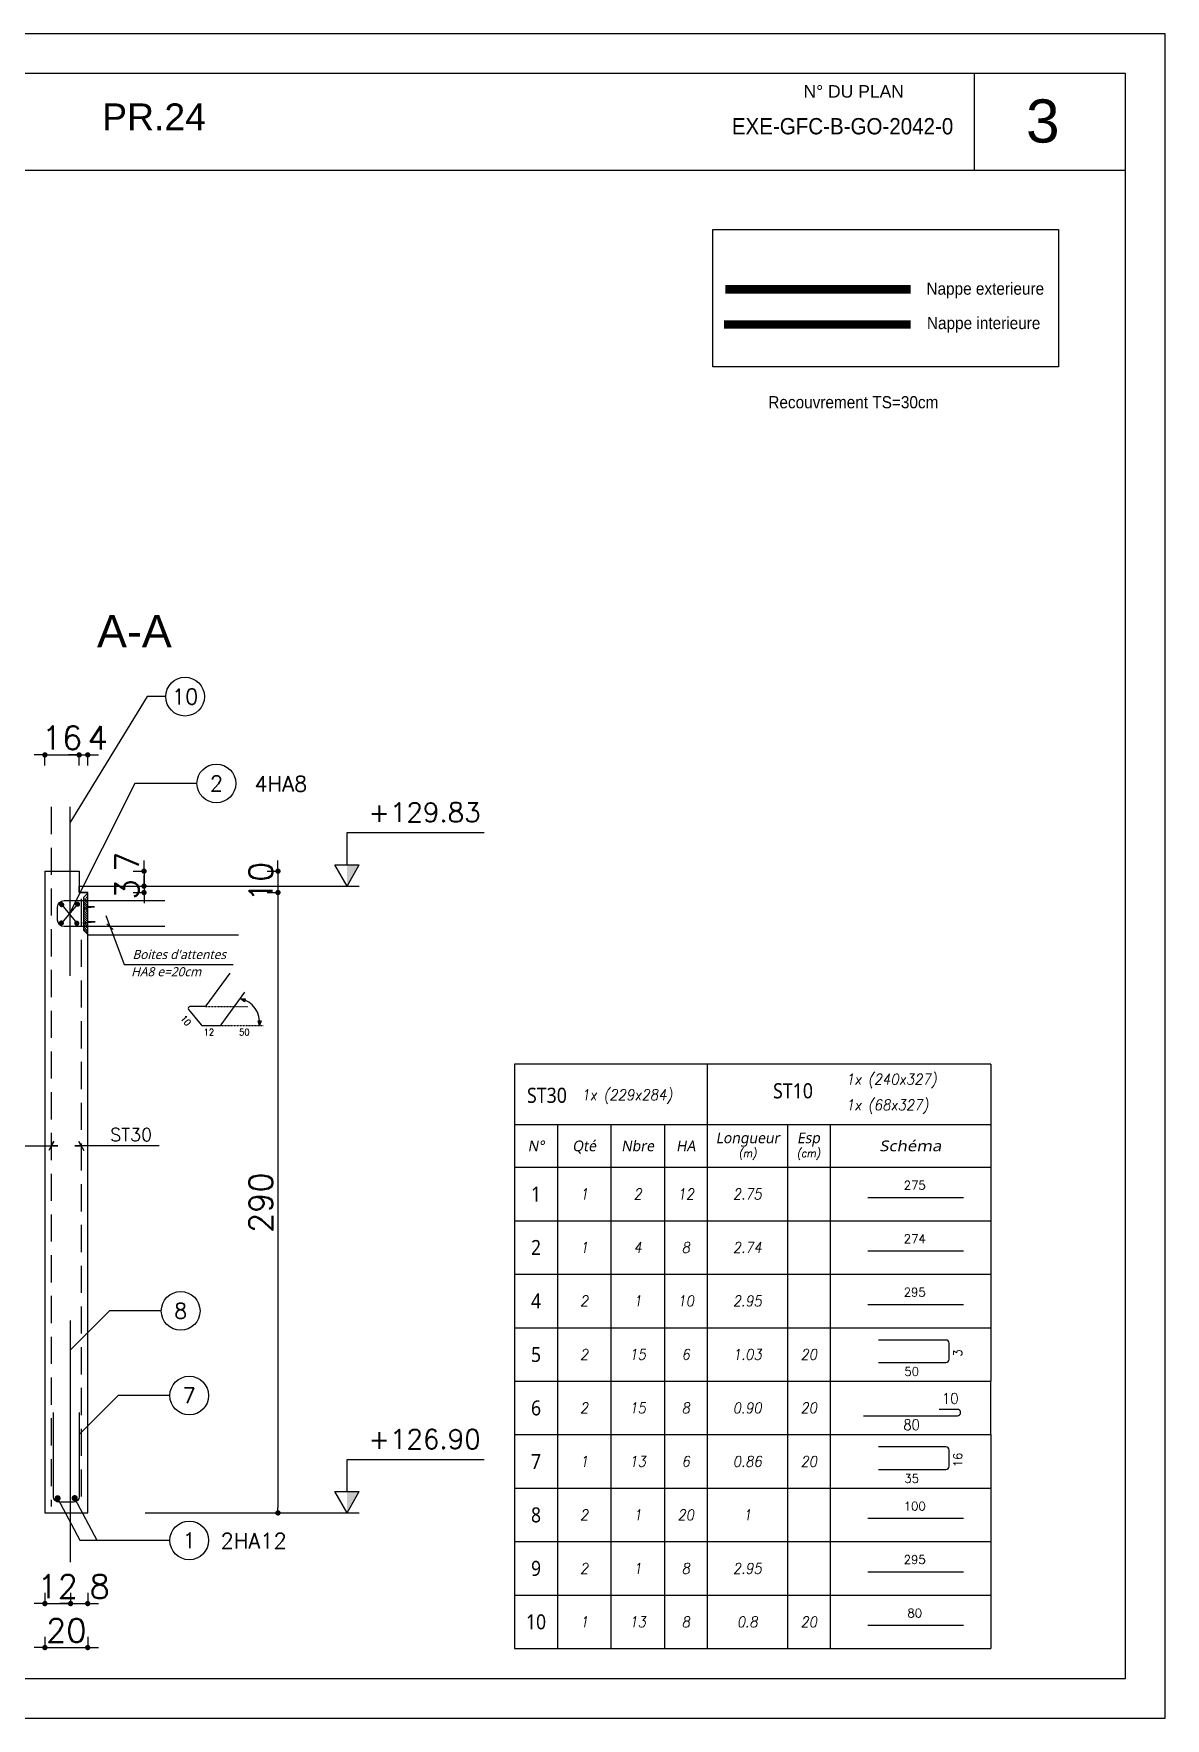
# Model space of a CAD drawing. Header units: millimetres. Extents: x -21776 to 63757, y -7870 to 8483.
# Drawn here: x 18360 to 18889, y -5309 to -4522 of the extents above; entities that cross this region are included whole.
import ezdxf
from ezdxf.enums import TextEntityAlignment as Align

# ---------------------------------------------------------------- set-up
doc = ezdxf.new("R2010")
doc.units = ezdxf.units.MM
doc.header["$PDMODE"] = 34
for name, pattern in [('CACHE', [9.525, 6.35, -3.175]), ('CACHEX2', [19.05, 12.7, -6.35]), ('HIDDEN2', [0.1875, 0.125, -0.0625])]:
    doc.linetypes.add(name, pattern=pattern)
for name, color, linetype in [('COTATION', 1, 'Continuous'), ('GO-CARTOUCHE', 7, 'Continuous'), ('GO-COTATION', 1, 'Continuous'), ('GO-FER-HA', 140, 'Continuous'), ('GO-TEXTE', 9, 'Continuous'), ('GO-TEXTE-ACIER', 3, 'Continuous'), ('GO-TEXTE-FER', 3, 'Continuous'), ('K_ENT_M_Building_PR.35', 7, 'Continuous'), ('préfa v', 2, 'Continuous'), ('STR_ACIER_BAS', 6, 'Continuous'), ('STR_TS', 22, 'Continuous'), ('STR_TXT', 102, 'Continuous'), ('STR_VOI-POT', 6, 'Continuous'), ('TEXTE-ACIER', 3, 'Continuous')]:
    doc.layers.add(name, color=color, linetype=linetype)
doc.styles.add('FIN', font='romans.shx')
doc.styles.add('GrDimensions', font='simplex.shx')
doc.styles.add('Lucida', font='')
doc.styles.get("Standard").update_dxf_attribs({"font": 'romans.shx'})
doc.styles.add('Tableau', font='romans.shx', dxfattribs={"width": 0.9, "oblique": 10})
doc.styles.add('Tableau2', font='trebuc.TTF', dxfattribs={"width": 0.9, "oblique": 10})
doc.styles.add('TEXTE', font='romans.shx')
doc.styles.add('TEXTEBA', font='ARIAL.TTF')
doc.styles.get('Lucida').set_extended_font_data('Lucida Sans', italic=True)
doc.dimstyles.new('COUPE-20', dxfattribs={"dimscale": 0.5, "dimtxt": 22, "dimasz": 5, "dimexe": 0.05, "dimexo": 0, "dimgap": 5, "dimtad": 1, "dimdsep": 46, "dimtxsty": 'Standard', "dimblk1": 'DOT', "dimblk2": 'DOT', "dimsah": 1, "dimcen": 0, "dimdle": 150, "dimclrd": 1, "dimclre": 1, "dimclrt": 7, "dimadec": 0, "dimazin": 0, "dimtfac": 1, "dimtix": 1, "dimtmove": 2, "dimatfit": 3, "dimldrblk": 'DOT', "dimfxl": 0, "dimtvp": 1, "dimtolj": 1, "dimtzin": 0, "dimarcsym": 0})

# ---------------------------------------------------------------- blocks, each defined once
blk = doc.blocks.new('_DOT')
at = {"color": 0, "linetype": 'ByBlock'}
blk.add_line((-0.5, 0), (-1, 0), dxfattribs=at)
at = {"color": 0, "linetype": 'ByBlock', "const_width": 0.5}
blk.add_lwpolyline([(-0.25, 0, 1), (0.25, 0, 1)], format="xyb", close=True, dxfattribs=at)
blk = doc.blocks.new('*D1608')
at = {"layer": 'DEFPOINTS', "color": 0}
for p in [(18365.58, -5213.03), (18385.58, -5213.03), (18385.58, -5275.97)]:
    blk.add_point(p, dxfattribs=at)
at = {"layer": 'STR_VOI-POT', "color": 1, "lineweight": -2}
for p, q in [((18363.08, -5275.97), (18360.58, -5275.97)), ((18365.58, -5270.97), (18365.58, -5276)), ((18365.58, -5275.97), (18385.58, -5275.97)), ((18385.58, -5270.97), (18385.58, -5276)), ((18388.08, -5275.97), (18390.58, -5275.97))]:
    blk.add_line(p, q, dxfattribs=at)
at = {"layer": 'STR_VOI-POT', "color": 1, "lineweight": -2, "xscale": 2.5, "yscale": 2.5, "zscale": 2.5}
blk.add_blockref('_DOT', (18365.58, -5275.97), dxfattribs=at)
at = {"layer": 'STR_VOI-POT', "color": 1, "lineweight": -2, "xscale": 2.5, "yscale": 2.5, "zscale": 2.5, "rotation": 180}
blk.add_blockref('_DOT', (18385.58, -5275.97), dxfattribs=at)
at = {"layer": 'STR_VOI-POT', "color": 7, "insert": (18375.58, -5267.97), "char_height": 11, "attachment_point": 5}
blk.add_mtext('\\A1;20', dxfattribs=at)
blk = doc.blocks.new('*D1609')
at = {"layer": 'DEFPOINTS', "color": 0}
for p in [(18381.58, -4858.69), (18365.58, -4913.03), (18381.58, -4913.03)]:
    blk.add_point(p, dxfattribs=at)
at = {"layer": 'STR_VOI-POT', "color": 1, "lineweight": -2}
for p, q in [((18363.08, -4858.69), (18360.58, -4858.69)), ((18365.58, -4863.69), (18365.58, -4858.66)), ((18365.58, -4858.69), (18381.58, -4858.69)), ((18381.58, -4863.69), (18381.58, -4858.66)), ((18384.08, -4858.69), (18386.58, -4858.69))]:
    blk.add_line(p, q, dxfattribs=at)
at = {"layer": 'STR_VOI-POT', "color": 1, "lineweight": -2, "xscale": 2.5, "yscale": 2.5, "zscale": 2.5}
blk.add_blockref('_DOT', (18365.58, -4858.69), dxfattribs=at)
at = {"layer": 'STR_VOI-POT', "color": 1, "lineweight": -2, "xscale": 2.5, "yscale": 2.5, "zscale": 2.5, "rotation": 180}
blk.add_blockref('_DOT', (18381.58, -4858.69), dxfattribs=at)
at = {"layer": 'STR_VOI-POT', "color": 7, "insert": (18373.58, -4850.69), "char_height": 11, "attachment_point": 5}
blk.add_mtext('\\A1;16', dxfattribs=at)
blk = doc.blocks.new('*D1610')
at = {"layer": 'DEFPOINTS', "color": 0}
for p in [(18381.58, -4913.03), (18385.58, -4923.03), (18474.52, -4923.03)]:
    blk.add_point(p, dxfattribs=at)
at = {"layer": 'STR_VOI-POT', "color": 1, "lineweight": -2}
for p, q in [((18469.52, -4913.03), (18474.54, -4913.03)), ((18474.52, -4910.53), (18474.52, -4908.03)), ((18474.52, -4913.03), (18474.52, -4923.03)), ((18469.52, -4923.03), (18474.54, -4923.03)), ((18474.52, -4925.53), (18474.52, -4928.03))]:
    blk.add_line(p, q, dxfattribs=at)
at = {"layer": 'STR_VOI-POT', "color": 1, "lineweight": -2, "xscale": 2.5, "yscale": 2.5, "zscale": 2.5}
for p, rotation in [((18474.52, -4913.03), 270), ((18474.52, -4923.03), 90)]:
    blk.add_blockref('_DOT', p, dxfattribs=dict(at, rotation=rotation))
at = {"layer": 'STR_VOI-POT', "color": 7, "insert": (18466.52, -4918.03), "char_height": 11, "attachment_point": 5, "rotation": 90}
blk.add_mtext('\\A1;10', dxfattribs=at)
blk = doc.blocks.new('*D1611')
at = {"layer": 'DEFPOINTS', "color": 0}
for p in [(18385.58, -4858.69), (18381.58, -4913.03), (18385.58, -4923.03)]:
    blk.add_point(p, dxfattribs=at)
at = {"layer": 'STR_VOI-POT', "color": 1, "lineweight": -2}
for p, q in [((18379.08, -4858.69), (18376.58, -4858.69)), ((18381.58, -4863.69), (18381.58, -4858.66)), ((18381.58, -4858.69), (18385.58, -4858.69)), ((18385.58, -4863.69), (18385.58, -4858.66)), ((18388.08, -4858.69), (18390.58, -4858.69))]:
    blk.add_line(p, q, dxfattribs=at)
at = {"layer": 'STR_VOI-POT', "color": 1, "lineweight": -2, "xscale": 2.5, "yscale": 2.5, "zscale": 2.5}
blk.add_blockref('_DOT', (18381.58, -4858.69), dxfattribs=at)
at = {"layer": 'STR_VOI-POT', "color": 1, "lineweight": -2, "xscale": 2.5, "yscale": 2.5, "zscale": 2.5, "rotation": 180}
blk.add_blockref('_DOT', (18385.58, -4858.69), dxfattribs=at)
at = {"layer": 'STR_VOI-POT', "color": 7, "insert": (18390.23, -4850.69), "char_height": 11, "attachment_point": 5}
blk.add_mtext('\\A1;4', dxfattribs=at)
blk = doc.blocks.new('*D1612')
at = {"layer": 'DEFPOINTS', "color": 0}
for p in [(18365.58, -5213.03), (18377.58, -5236.03), (18377.58, -5255.41)]:
    blk.add_point(p, dxfattribs=at)
at = {"layer": 'STR_VOI-POT', "color": 1, "lineweight": -2}
for p, q in [((18365.58, -5250.41), (18365.58, -5255.43)), ((18377.58, -5250.41), (18377.58, -5255.43)), ((18363.08, -5255.41), (18360.58, -5255.41)), ((18365.58, -5255.41), (18377.58, -5255.41)), ((18380.08, -5255.41), (18382.58, -5255.41))]:
    blk.add_line(p, q, dxfattribs=at)
at = {"layer": 'STR_VOI-POT', "color": 1, "lineweight": -2, "xscale": 2.5, "yscale": 2.5, "zscale": 2.5}
blk.add_blockref('_DOT', (18365.58, -5255.41), dxfattribs=at)
at = {"layer": 'STR_VOI-POT', "color": 1, "lineweight": -2, "xscale": 2.5, "yscale": 2.5, "zscale": 2.5, "rotation": 180}
blk.add_blockref('_DOT', (18377.58, -5255.41), dxfattribs=at)
at = {"layer": 'STR_VOI-POT', "color": 7, "insert": (18371.58, -5247.41), "char_height": 11, "attachment_point": 5}
blk.add_mtext('\\A1;12', dxfattribs=at)
blk = doc.blocks.new('*D1613')
at = {"layer": 'DEFPOINTS', "color": 0}
for p in [(18385.58, -5213.03), (18377.58, -5236.03), (18385.58, -5255.41)]:
    blk.add_point(p, dxfattribs=at)
at = {"layer": 'STR_VOI-POT', "color": 1, "lineweight": -2}
for p, q in [((18377.58, -5250.41), (18377.58, -5255.43)), ((18385.58, -5250.41), (18385.58, -5255.43)), ((18375.08, -5255.41), (18372.58, -5255.41)), ((18377.58, -5255.41), (18385.58, -5255.41)), ((18388.08, -5255.41), (18390.58, -5255.41))]:
    blk.add_line(p, q, dxfattribs=at)
at = {"layer": 'STR_VOI-POT', "color": 1, "lineweight": -2, "xscale": 2.5, "yscale": 2.5, "zscale": 2.5}
blk.add_blockref('_DOT', (18377.58, -5255.41), dxfattribs=at)
at = {"layer": 'STR_VOI-POT', "color": 1, "lineweight": -2, "xscale": 2.5, "yscale": 2.5, "zscale": 2.5, "rotation": 180}
blk.add_blockref('_DOT', (18385.58, -5255.41), dxfattribs=at)
at = {"layer": 'STR_VOI-POT', "color": 7, "insert": (18391.19, -5247.41), "char_height": 11, "attachment_point": 5}
blk.add_mtext('\\A1;8', dxfattribs=at)
blk = doc.blocks.new('*D1617')
at = {"layer": 'DEFPOINTS', "color": 0}
for p in [(18385.58, -4923.03), (18385.58, -5213.03), (18474.52, -5213.03)]:
    blk.add_point(p, dxfattribs=at)
at = {"layer": 'STR_VOI-POT', "color": 1, "lineweight": -2}
for p, q in [((18469.52, -4923.03), (18474.54, -4923.03)), ((18474.52, -4925.53), (18474.52, -5210.53)), ((18469.52, -5213.03), (18474.54, -5213.03))]:
    blk.add_line(p, q, dxfattribs=at)
at = {"layer": 'STR_VOI-POT', "color": 1, "lineweight": -2, "xscale": 2.5, "yscale": 2.5, "zscale": 2.5}
for p, rotation in [((18474.52, -4923.03), 90), ((18474.52, -5213.03), 270)]:
    blk.add_blockref('_DOT', p, dxfattribs=dict(at, rotation=rotation))
at = {"layer": 'STR_VOI-POT', "color": 7, "insert": (18466.52, -5068.03), "char_height": 11, "attachment_point": 5, "rotation": 90}
blk.add_mtext('\\A1;290', dxfattribs=at)
blk = doc.blocks.new('staboxdetail')
at = {"layer": 'GO-TEXTE-FER'}
blk.add_lwpolyline([(-8.57, 15.58), (-19.76, 0.33, -0.238859), (-20.41, 0), (-27.16, 0, 0.630281), (-27.79, -1.3), (-21.96, -8.52, 0.226783), (-21.34, -8.82), (-13.3, -8.82, 0.238859), (-12.65, -8.49), (-1.46, 6.77)], format="xyb", dxfattribs=at)
at = {"layer": 'GO-TEXTE-FER', "color": 1, "flags": 128}
for points in [[(-3.64, 3.75), (-1.35, 3.64), (-1.75, 2.31), (-3.64, 3.75)], [(5.34, -8.85), (4.78, -6.62), (6.18, -6.63), (5.34, -8.85)]]:
    blk.add_lwpolyline(points, dxfattribs=at)
at = {"layer": 'GO-TEXTE-FER', "color": 1}
blk.add_arc((-6, -7.43), 11.43, 352.85098, 78.09196, dxfattribs=at)
at = {"layer": 'TEXTE-ACIER', "color": 1, "linetype": 'HIDDEN2', "ltscale": 0.025}
for p, q in [((-20, 0), (0, 0)), ((-12.89, -8.82), (7.11, -8.82))]:
    blk.add_line(p, q, dxfattribs=at)
at = {"layer": 'GO-TEXTE-FER', "color": 1, "style": 'TEXTE', "width": 0.9}
blk.add_text('10', height=3.15, rotation=309.81851, dxfattribs=at).set_placement((-31.88, -5.6))
for s, p in [('12', (-20.75, -13.49)), ('50', (-4.19, -13.49))]:
    blk.add_text(s, height=3.15, dxfattribs=at).set_placement(p)
blk = doc.blocks.new('Désignation')
at = {"layer": 'GO-TEXTE-FER'}
for p, q in [((0, 0.8), (8.9, 0.8)), ((0, 0.8), (0, 0)), ((0.8, 0.8), (0.8, 0)), ((1.8, 0.8), (1.8, 0)), ((2.8, 0.8), (2.8, 0)), ((3.6, 0.8), (3.6, 0)), ((5.1, 0.8), (5.1, 0)), ((5.9, 0.8), (5.9, 0)), ((8.9, 0.8), (8.9, 0)), ((0, 0), (8.9, 0))]:
    blk.add_line(p, q, dxfattribs=at)
at = {"layer": 'GO-TEXTE-FER', "style": 'Tableau2', "oblique": 10}
for s, p in [('Longueur', (4.356, 0.55)), ('Esp', (5.494, 0.55)), ('N°', (0.4, 0.4)), ('Qté', (1.3, 0.4)), ('Nbre', (2.3, 0.4)), ('HA', (3.2, 0.4))]:
    blk.add_text(s, height=0.2, dxfattribs=at).set_placement(p, align=Align.MIDDLE_CENTER)
at = {"layer": 'GO-TEXTE-FER', "color": 7, "style": 'Tableau', "oblique": 10, "width": 0.9}
for s, p in [('(m)', (4.356, 0.265)), ('(cm)', (5.494, 0.265))]:
    blk.add_text(s, height=0.15, dxfattribs=at).set_placement(p, align=Align.MIDDLE_CENTER)
at = {"layer": 'GO-TEXTE-FER', "style": 'Tableau2', "oblique": 10, "width": 1.2}
blk.add_text('Schéma', height=0.2, dxfattribs=at).set_placement((7.4, 0.4), align=Align.MIDDLE_CENTER)
blk = doc.blocks.new('Barre libre')
at = {"layer": 'GO-TEXTE-FER'}
for p, q in [((0, 0), (0, -1)), ((0, 0), (8.9, 0)), ((0.8, 0), (0.8, -1)), ((1.8, 0), (1.8, -1)), ((2.8, 0), (2.8, -1)), ((3.6, 0), (3.6, -1)), ((5.1, 0), (5.1, -1)), ((5.9, 0), (5.9, -1)), ((8.9, 0), (8.9, -1)), ((0, -1), (8.9, -1))]:
    blk.add_line(p, q, dxfattribs=at)
at = {"layer": 'GO-TEXTE-FER', "color": 1}
blk.add_line((6.603, -0.563), (8.394, -0.563), dxfattribs=at)
at = {"layer": 'GO-TEXTE-FER', "color": 1, "style": 'Tableau'}
blk.add_attdef('Longueur', text='', height=0.16, dxfattribs=at).set_placement((7.481, -0.336), align=Align.MIDDLE_CENTER)
at = {"layer": 'GO-TEXTE-FER', "style": 'Tableau2', "width": 0.9}
blk.add_attdef('NUMERO', text='', height=0.28, dxfattribs=at).set_placement((0.4, -0.5), align=Align.MIDDLE_CENTER)
at = {"layer": 'GO-TEXTE-FER', "style": 'Tableau', "oblique": 10, "width": 0.9}
for tag, p in [('QUANTITE', (1.3, -0.5)), ('NOMBRE', (2.3, -0.5)), ('NUANCE', (3.2, -0.5)), ('LONGUEUR', (4.35, -0.5)), ('ESPACEMENTS', (5.5, -0.5))]:
    blk.add_attdef(tag, text='', height=0.2, dxfattribs=at).set_placement(p, align=Align.MIDDLE_CENTER)
blk = doc.blocks.new('U')
at = {"layer": 'GO-TEXTE-FER'}
for p, q in [((0, 0), (0, -1)), ((0, 0), (8.9, 0)), ((0.8, 0), (0.8, -1)), ((1.8, 0), (1.8, -1)), ((2.8, 0), (2.8, -1)), ((3.6, 0), (3.6, -1)), ((5.1, 0), (5.1, -1)), ((5.9, 0), (5.9, -1)), ((8.9, 0), (8.9, -1)), ((0, -1), (8.9, -1))]:
    blk.add_line(p, q, dxfattribs=at)
at = {"layer": 'GO-TEXTE-FER', "color": 1}
blk.add_lwpolyline([(6.803, -0.65), (8.063, -0.65, 0.414214), (8.123, -0.59), (8.123, -0.29, 0.414214), (8.063, -0.23), (6.803, -0.23)], format="xyb", dxfattribs=at)
at = {"layer": 'GO-TEXTE-FER', "color": 1, "style": 'Tableau'}
blk.add_attdef('Largeur', text='', height=0.16, rotation=90, dxfattribs=at).set_placement((8.284, -0.472), align=Align.MIDDLE_CENTER)
at = {"layer": 'GO-TEXTE-FER', "style": 'Tableau2', "width": 0.9}
blk.add_attdef('NUMERO', text='', height=0.28, dxfattribs=at).set_placement((0.4, -0.5), align=Align.MIDDLE_CENTER)
at = {"layer": 'GO-TEXTE-FER', "style": 'Tableau', "oblique": 10, "width": 0.9}
for tag, p in [('QUANTITE', (1.3, -0.5)), ('NOMBRE', (2.3, -0.5)), ('NUANCE', (3.2, -0.5)), ('LONGUEUR', (4.35, -0.5)), ('ESPACEMENTS', (5.5, -0.5))]:
    blk.add_attdef(tag, text='', height=0.2, dxfattribs=at).set_placement(p, align=Align.MIDDLE_CENTER)
at = {"layer": 'GO-TEXTE-FER', "color": 1, "style": 'Tableau'}
blk.add_attdef('Longueur', text='', height=0.16, dxfattribs=at).set_placement((7.422, -0.819), align=Align.MIDDLE_CENTER)
blk = doc.blocks.new('Spécial')
at = {"layer": 'GO-TEXTE-FER'}
for p, q in [((0, 0), (0, -1)), ((0, 0), (8.9, 0)), ((0.8, 0), (0.8, -1)), ((1.8, 0), (1.8, -1)), ((2.8, 0), (2.8, -1)), ((3.6, 0), (3.6, -1)), ((5.1, 0), (5.1, -1)), ((5.9, 0), (5.9, -1)), ((8.9, 0), (8.9, -1)), ((0, -1), (8.9, -1))]:
    blk.add_line(p, q, dxfattribs=at)
at = {"layer": 'GO-TEXTE-FER', "style": 'Tableau2', "width": 0.9}
blk.add_attdef('NUMERO', text='', height=0.28, dxfattribs=at).set_placement((0.4, -0.5), align=Align.MIDDLE_CENTER)
at = {"layer": 'GO-TEXTE-FER', "style": 'Tableau', "oblique": 10, "width": 0.9}
for tag, p in [('QUANTITE', (1.3, -0.5)), ('NOMBRE', (2.3, -0.5)), ('NUANCE', (3.2, -0.5)), ('LONGUEUR', (4.35, -0.5)), ('ESPACEMENTS', (5.5, -0.5))]:
    blk.add_attdef(tag, text='', height=0.2, dxfattribs=at).set_placement(p, align=Align.MIDDLE_CENTER)
blk = doc.blocks.new('World Level Arrow 5')
at = {"color": 7, "linetype": 'Continuous', "lineweight": -3}
for p, q in [((-1, -0.567), (-1, 0.567)), ((0, 0), (-1, 0.567)), ((0, 0), (-1, -0.567)), ((0, -9.433), (0, 0.567))]:
    blk.add_line(p, q, dxfattribs=at)
blk.add_solid([(-1, 0.567), (0, 0), (-0.997, 0)], dxfattribs=at)
blk = doc.blocks.new('*D1624')
at = {"layer": 'DEFPOINTS', "color": 0}
for p in [(18381.58, -4913.03), (18381.58, -4920.03), (18411.91, -4920.03)]:
    blk.add_point(p, dxfattribs=at)
at = {"layer": 'préfa v', "color": 1, "lineweight": -2}
for p, q in [((18406.91, -4913.03), (18411.94, -4913.03)), ((18411.91, -4910.53), (18411.91, -4908.03)), ((18411.91, -4913.03), (18411.91, -4920.03)), ((18406.91, -4920.03), (18411.94, -4920.03)), ((18411.91, -4922.53), (18411.91, -4925.03))]:
    blk.add_line(p, q, dxfattribs=at)
at = {"layer": 'préfa v', "color": 1, "lineweight": -2, "xscale": 2.5, "yscale": 2.5, "zscale": 2.5}
for p, rotation in [((18411.91, -4913.03), 270), ((18411.91, -4920.03), 90)]:
    blk.add_blockref('_DOT', p, dxfattribs=dict(at, rotation=rotation))
at = {"layer": 'préfa v', "color": 7, "insert": (18403.91, -4908.65), "char_height": 11, "attachment_point": 5, "rotation": 90}
blk.add_mtext('\\A1;7', dxfattribs=at)
blk = doc.blocks.new('*D1625')
at = {"layer": 'DEFPOINTS', "color": 0}
for p in [(18381.58, -4920.03), (18385.58, -4923.03), (18411.91, -4923.03)]:
    blk.add_point(p, dxfattribs=at)
at = {"layer": 'préfa v', "color": 1, "lineweight": -2}
for p, q in [((18406.91, -4920.03), (18411.94, -4920.03)), ((18411.91, -4917.53), (18411.91, -4915.03)), ((18411.91, -4920.03), (18411.91, -4923.03)), ((18406.91, -4923.03), (18411.94, -4923.03)), ((18411.91, -4925.53), (18411.91, -4928.03))]:
    blk.add_line(p, q, dxfattribs=at)
at = {"layer": 'préfa v', "color": 1, "lineweight": -2, "xscale": 2.5, "yscale": 2.5, "zscale": 2.5}
for p, rotation in [((18411.91, -4920.03), 270), ((18411.91, -4923.03), 90)]:
    blk.add_blockref('_DOT', p, dxfattribs=dict(at, rotation=rotation))
at = {"layer": 'préfa v', "color": 7, "insert": (18403.91, -4921.53), "char_height": 11, "attachment_point": 5, "rotation": 90}
blk.add_mtext('\\A1;3', dxfattribs=at)

msp = doc.modelspace()

# ---------------------------------------------------------------- hatches: boundary and pattern name
at = {"layer": 'GO-FER-HA'}
h = msp.add_hatch(dxfattribs=at)
h.set_pattern_fill('ANSI31', color=9, scale=6.075, angle=-450, style=0)
h.set_pattern_definition([(135, (414280.3172, -59925.6856), (-0.536959212, -0.536959212), [])])
h.paths.add_polyline_path([(18385.57926, -4924.47486), (18383.55426, -4926.49986), (18383.55426, -4928.12571), (18385.57926, -4928.12571)])
h.paths.add_polyline_path([(18385.57926, -4928.12571), (18383.55426, -4928.12571), (18383.55426, -4931.27861), (18385.57926, -4931.07845)])
h.paths.add_polyline_path([(18385.57926, -4931.61247), (18383.55426, -4931.29561), (18383.55426, -4941.05802), (18385.57926, -4940.84836)])
h.paths.add_polyline_path([(18384.01664, -4941.13724), (18385.57926, -4942.69986), (18385.57926, -4941.27649)])

# ---------------------------------------------------------------- linework, layer by layer
msp.add_lwpolyline([(18677.82917, -4613.01413), (18839.37291, -4613.01413), (18839.37291, -4677.29951), (18677.82917, -4677.29951)], close=True)
at = {"layer": 'COTATION'}
for p, q in [((18380.83455, -4928.47388), (18373.27837, -4937.26547)), ((18373.41939, -4928.69931), (18380.49623, -4937.37819))]:
    msp.add_line(p, q, dxfattribs=at)
for points in [[(18436.66703, -4872.03246), (18407.55819, -4872.03246), (18377.05646, -4932.86967)], [(18332.14968, -5041.48575), (18371.57926, -5041.48575), (18368.57926, -5041.48575), (18369.70058, -5039.36442), (18367.45794, -5043.60707)], [(18419.00885, -5041.48575), (18379.57926, -5041.48575), (18382.57926, -5041.48575), (18381.45794, -5039.36442), (18383.70058, -5043.60707)], [(18371.52071, -5206.18638), (18381.96481, -5225.73836), (18415.9819, -5225.73836)], [(18379.47043, -5206.18638), (18389.91452, -5225.73836), (18423.93161, -5225.73836)]]:
    msp.add_lwpolyline(points, dxfattribs=at)
at = {"layer": 'GO-CARTOUCHE', "color": 2, "ltscale": 3}
msp.add_line((18394.47202, -4937.58489), (18397.50715, -4940.32701), dxfattribs=at)
at = {"layer": 'GO-CARTOUCHE', "color": 3}
for p, q in [((18585.13639, -5003.27873), (18585.13639, -5031.45374)), ((18675.18821, -5003.27873), (18675.18821, -5031.45374)), ((18807.63639, -5003.27873), (18807.63639, -5031.45374))]:
    msp.add_line(p, q, dxfattribs=at)
at = {"layer": 'GO-CARTOUCHE', "linetype": 'Continuous'}
for points in [[(18889.25618, -5309.04286), (18889.25618, -4521.54286), (17775.61983, -4521.54286), (17775.61983, -5309.04286)], [(18870.69743, -5290.48411), (18870.69743, -4540.10161), (17794.17858, -4540.10161), (17794.17858, -5290.48411)]]:
    msp.add_lwpolyline(points, close=True, dxfattribs=at)
at = {"layer": 'GO-CARTOUCHE', "color": 2, "ltscale": 3}
msp.add_lwpolyline([(18394.02429, -4933.74941), (18402.69664, -4956.7245), (18453.5211, -4956.7245)], dxfattribs=at)
at = {"layer": 'GO-CARTOUCHE', "color": 3}
msp.add_lwpolyline([(18807.63639, -5003.27873), (18585.13639, -5003.27873)], dxfattribs=at)
at = {"layer": 'GO-COTATION'}
for points in [[(18422.04581, -4831.44507), (18413.337, -4831.44507), (18377.30651, -4890.42736)], [(18419.97469, -5118.60272), (18395.77846, -5118.60272), (18377.57926, -5136.80192)], [(18423.97469, -5158.16334), (18399.77846, -5158.16334), (18381.57926, -5176.36254)]]:
    msp.add_lwpolyline(points, dxfattribs=at)
msp.add_lwpolyline([(18748.26201, -5167.60798), (18792.07309, -5167.60798, 0.414213562), (18793.57309, -5166.10798), (18793.57309, -5166.10798, 0.414213562), (18792.07309, -5164.60798), (18783.57309, -5164.60798)], format="xyb", dxfattribs=at)
at = {"layer": 'GO-FER-HA', "color": 1}
msp.add_line((18385.57926, -4937.51208), (18385.57926, -4926.84307), dxfattribs=at)
msp.add_lwpolyline([(18421.58727, -4938.95595), (18386.14977, -4938.95595), (18374.51181, -4938.95595, -0.414213562), (18371.47431, -4935.91845), (18371.47431, -4929.84345, -0.414213562), (18374.51181, -4926.80595), (18421.58727, -4926.80595)], format="xyb", dxfattribs=at)
at = {"layer": 'GO-FER-HA', "color": 6, "linetype": 'Continuous', "const_width": 1.2}
for points in [[(18373.41939, -4928.09931, 1), (18373.41939, -4929.29931, 1)], [(18380.83455, -4927.87388, 1), (18380.83455, -4929.07388, 1)], [(18373.27837, -4936.66547, 1), (18373.27837, -4937.86547, 1)], [(18380.49623, -4936.77819, 1), (18380.49623, -4937.97819, 1)]]:
    msp.add_lwpolyline(points, format="xyb", close=True, dxfattribs=at)
at = {"layer": 'GO-FER-HA', "color": 1}
msp.add_lwpolyline([(18385.57926, -4937.45735), (18383.35691, -4937.25932), (18389.04681, -4936.67021), (18385.57926, -4936.67021), (18385.57926, -4930.49223), (18383.48771, -4930.16495), (18388.7852, -4929.6413), (18385.57926, -4929.6413)], dxfattribs=at)
msp.add_lwpolyline([(18383.55426, -4940.67486), (18385.57926, -4942.69986), (18385.57926, -4923.35462), (18383.55426, -4925.37962)], close=True, dxfattribs=at)
at = {"layer": 'GO-TEXTE', "color": 7}
for points in [[(18799.95332, -4540.10161), (18799.95332, -4585.54823)], [(18870.69743, -4585.54823), (17794.17858, -4585.54823)]]:
    msp.add_lwpolyline(points, dxfattribs=at)
at = {"layer": 'GO-TEXTE-ACIER'}
for centre in [(18431.10257, -4831.44507), (18445.7238, -4872.03246), (18429.03145, -5118.60272), (18433.03145, -5158.16334), (18433.03145, -5225.88967)]:
    msp.add_circle(centre, 9.05676, dxfattribs=at)
at = {"layer": 'K_ENT_M_Building_PR.35', "color": 120, "linetype": 'Continuous', "lineweight": -3}
for p, q in [((18506.81465, -4910.02724), (18506.81465, -4895.02724)), ((18506.81465, -4895.02724), (18511.81465, -4895.02724)), ((18506.81465, -4910.02724), (18506.81465, -4895.02724)), ((18506.81465, -4895.02724), (18511.81465, -4895.02724)), ((18511.81465, -4895.02724), (18570.81465, -4895.02724)), ((18511.81465, -4895.02724), (18570.81465, -4895.02724)), ((18506.81465, -5203.02724), (18506.81465, -5188.02724)), ((18506.81465, -5188.02724), (18511.81465, -5188.02724)), ((18506.81465, -5203.02724), (18506.81465, -5188.02724)), ((18506.81465, -5188.02724), (18511.81465, -5188.02724)), ((18511.81465, -5188.02724), (18570.81465, -5188.02724)), ((18511.81465, -5188.02724), (18570.81465, -5188.02724))]:
    msp.add_line(p, q, dxfattribs=at)
at = {"layer": 'préfa v'}
for points in [[(18365.57926, -4913.02724), (18365.57926, -5213.02724), (18385.57926, -5213.02724), (18385.57926, -4923.02724)], [(18365.57926, -4913.02724), (18381.57926, -4913.02724), (18381.57926, -4923.02724), (18385.57926, -4923.02724)], [(18456.06407, -4943.02724), (18385.57926, -4943.02724), (18385.57926, -4923.02724), (18381.57926, -4923.02724), (18381.57926, -4920.02724), (18455.46895, -4920.02724)]]:
    msp.add_lwpolyline(points, dxfattribs=at)
at = {"layer": 'STR_TS', "linetype": 'CACHE', "ltscale": 2, "const_width": 4}
msp.add_lwpolyline([(18770.18297, -4641.00853), (18683.62509, -4641.00853)], dxfattribs=at)
at = {"layer": 'STR_TS', "const_width": 4}
msp.add_lwpolyline([(18770.18297, -4657.46349), (18683.06362, -4657.46349)], dxfattribs=at)
at = {"layer": 'STR_VOI-POT', "color": 1, "linetype": 'CACHEX2'}
for points in [[(18368.57926, -4883.02724), (18368.57926, -5210.02724)], [(18382.57926, -4926.02724), (18382.57926, -5210.02724)]]:
    msp.add_lwpolyline(points, dxfattribs=at)
at = {"layer": 'STR_VOI-POT'}
for points in [[(18377.30651, -4883.02724), (18377.30651, -4962.02724)], [(18377.57926, -5236.02724), (18377.57926, -5123.02724)]]:
    msp.add_lwpolyline(points, dxfattribs=at)
msp.add_lwpolyline([(18381.57926, -5166.02724), (18381.57926, -5205.52724, -0.414213562), (18379.07926, -5208.02724), (18372.07926, -5208.02724, -0.414213562), (18369.57926, -5205.52724), (18369.57926, -5166.02724)], format="xyb", dxfattribs=at)
at = {"layer": 'STR_VOI-POT', "const_width": 1.44}
for points in [[(18372.24071, -5206.18638, -1), (18370.80071, -5206.18638, -1)], [(18380.23598, -5206.12618, -1), (18378.79598, -5206.12618, -1)]]:
    msp.add_lwpolyline(points, format="xyb", close=True, dxfattribs=at)

# ---------------------------------------------------------------- block references
at = {"layer": 'GO-FER-HA', "xscale": 25, "yscale": 25, "zscale": 25}
msp.add_blockref('Désignation', (18585.13639, -5051.45374), dxfattribs=at)
at = {"layer": 'GO-TEXTE-FER'}
for name, p, xscale, yscale, zscale, values in [('Barre libre', (18585.13639, -5051.45374), 25, 25, 25, {'NUMERO': '1', 'QUANTITE': '1', 'NOMBRE': '2', 'NUANCE': '12', 'Longueur': '275', 'LONGUEUR': '2.75'}), ('Barre libre', (18585.13639, -5076.45374), 25, 25, 25, {'NUMERO': '2', 'QUANTITE': '1', 'NOMBRE': '4', 'NUANCE': '8', 'Longueur': '274', 'LONGUEUR': '2.74'}), ('Barre libre', (18585.13639, -5101.45374), 25, 25, 25, {'NUMERO': '4', 'QUANTITE': '2', 'NOMBRE': '1', 'NUANCE': '10', 'Longueur': '295', 'LONGUEUR': '2.95'}), ('U', (18585.13639, -5126.45374), 25, 25, 25, {'NUMERO': '5', 'QUANTITE': '2', 'NOMBRE': '15', 'NUANCE': '6', 'Longueur': '50', 'Largeur': '3', 'LONGUEUR': '1.03', 'ESPACEMENTS': '20'}), ('Spécial', (18585.13639, -5151.45374), 24.99585865563859, 24.99585865563859, 24.9958586556, {'NUMERO': '6', 'QUANTITE': '2', 'NOMBRE': '15', 'NUANCE': '8', 'LONGUEUR': '0.90', 'ESPACEMENTS': '20'}), ('U', (18585.13639, -5176.4496), 25, 25, 25, {'NUMERO': '7', 'QUANTITE': '1', 'NOMBRE': '13', 'NUANCE': '6', 'Longueur': '35', 'Largeur': '16', 'LONGUEUR': '0.86', 'ESPACEMENTS': '20'}), ('Barre libre', (18585.13639, -5201.4496), 25, 25, 25, {'NUMERO': '8', 'QUANTITE': '2', 'NOMBRE': '1', 'NUANCE': '20', 'Longueur': '100', 'LONGUEUR': '1'}), ('Barre libre', (18585.13639, -5226.4496), 25, 25, 25, {'NUMERO': '9', 'QUANTITE': '2', 'NOMBRE': '1', 'NUANCE': '8', 'Longueur': '295', 'LONGUEUR': '2.95'}), ('Barre libre', (18585.13639, -5251.4496), 25, 25, 25, {'NUMERO': '10', 'QUANTITE': '1', 'NOMBRE': '13', 'NUANCE': '8', 'Longueur': '80', 'LONGUEUR': '0.8', 'ESPACEMENTS': '20'})]:
    msp.add_blockref(name, p, dxfattribs=dict(at, xscale=xscale, yscale=yscale, zscale=zscale)).add_auto_attribs(values)
at = {"layer": 'K_ENT_M_Building_PR.35', "color": 120, "linetype": 'Continuous', "lineweight": -3, "xscale": 10, "yscale": 10, "zscale": 10, "rotation": 270}
for p in [(18506.81465, -4920.02724), (18506.81465, -4920.02724), (18506.81465, -5213.02724), (18506.81465, -5213.02724)]:
    msp.add_blockref('World Level Arrow 5', p, dxfattribs=at)
at = {"layer": 'STR_VOI-POT'}
msp.add_blockref('staboxdetail', (18460.55149, -4976.37131), dxfattribs=at)

# ---------------------------------------------------------------- texts
at = {"layer": 'GO-CARTOUCHE', "color": 2, "style": 'TEXTEBA'}
msp.add_text('3', height=20.19864, dxfattribs=at).set_placement((18824.17314, -4572.44975))
at = {"layer": 'GO-CARTOUCHE', "color": 2, "style": 'TEXTEBA', "width": 0.9}
for s, height, p in [('EXE-GFC-B-GO-2042-0', 7.6363636, (18738.39685, -4568.61641)), ('Nappe exterieure', 5.7024, (18805.12064, -4643.5624)), ('Nappe interieure', 5.7024, (18804.35222, -4659.65317)), ('Recouvrement TS=30cm', 5.7024, (18743.45671, -4696.66764))]:
    msp.add_text(s, height=height, dxfattribs=at).set_placement(p, align=Align.CENTER)
at = {"layer": 'GO-TEXTE', "style": 'TEXTEBA'}
msp.add_text('N° DU PLAN', height=5.856446, dxfattribs=at).set_placement((18743.62034, -4551.44419), align=Align.CENTER)
at = {"layer": 'GO-TEXTE', "color": 2, "style": 'TEXTEBA'}
msp.add_text('PR.24', height=12.497088, dxfattribs=at).set_placement((18392.32488, -4566.645))
at = {"layer": 'GO-TEXTE', "linetype": 'Continuous', "style": 'Lucida'}
for s, p in [("Boites d'attentes", (18406.5291, -4954.10315)), ('HA8 e=20cm', (18405.88299, -4962.18108))]:
    msp.add_text(s, height=4.256, rotation=359.99820245, dxfattribs=at).set_placement(p)
at = {"layer": 'GO-TEXTE-ACIER', "style": 'TEXTE'}
for s, p in [('10', (18431.10257, -4831.44507)), ('2', (18445.7238, -4872.03246)), ('4HA8', (18475.85361, -4872.22155)), ('8', (18429.03145, -5118.60272)), ('7', (18433.03145, -5158.16334)), ('1', (18433.03145, -5225.88967)), ('2HA12', (18463.16127, -5226.07876))]:
    msp.add_text(s, height=7.2, dxfattribs=at).set_placement(p, align=Align.MIDDLE_CENTER)
at = {"layer": 'GO-TEXTE-FER', "style": 'Tableau', "oblique": 10, "width": 0.9}
for s, p in [('1x (240x327)', (18739.95558, -5012.82284)), ('1x (229x284)', (18616.35299, -5020.09465)), ('1x (68x327)', (18739.95558, -5024.82284))]:
    msp.add_text(s, height=5.0561798, dxfattribs=at).set_placement(p)
at = {"layer": 'GO-TEXTE-FER', "color": 1, "style": 'TEXTE', "width": 0.9}
for s, p in [('10', (18784.91683, -5162.01462)), ('80', (18766.8359, -5174.31809))]:
    msp.add_text(s, height=5, dxfattribs=at).set_placement(p)
at = {"layer": 'GO-TEXTE-FER', "style": 'Tableau2', "width": 0.9}
for tag, p in [('ST30', (18600.236, -5017.80365)), ('ST10', (18715.24788, -5015.69101))]:
    msp.add_attdef(tag, text='1', height=7.07865, dxfattribs=at).set_placement(p, align=Align.MIDDLE_CENTER)
at = {"layer": 'K_ENT_M_Building_PR.35', "color": 0, "linetype": 'Continuous', "lineweight": -3, "char_height": 9, "attachment_point": 7, "style": 'GrDimensions'}
for s, insert in [('\\A1;+129.83', (18516.81465, -4890.02724)), ('\\A1;+126.90', (18516.81465, -5183.02724))]:
    msp.add_mtext(s, dxfattribs=dict(at, insert=insert))
at = {"layer": 'STR_ACIER_BAS', "style": 'TEXTEBA'}
msp.add_text('A-A', height=15, dxfattribs=at).set_placement((18389.94031, -4808.34226))
at = {"layer": 'STR_TXT', "style": 'FIN'}
msp.add_text('ST30', height=6, dxfattribs=at).set_placement((18405.88934, -5039.21289), align=Align.CENTER)

# ---------------------------------------------------------------- dimensions: what is measured, and where the dimension line sits
at = {"layer": 'préfa v'}
dim = msp.add_linear_dim(base=(18411.91148, -4920.02724), p1=(18381.57926, -4913.02724), p2=(18381.57926, -4920.02724), angle=90, dimstyle='COUPE-20', dxfattribs=at)
dim.commit()
dim.dimension.update_dxf_attribs({"geometry": '*D1624', "text_midpoint": (18403.91148, -4908.65289), "dimtype": 160})
dim = msp.add_linear_dim(base=(18411.91148, -4923.02724), p1=(18381.57926, -4920.02724), p2=(18385.57926, -4923.02724), angle=90, dimstyle='COUPE-20', dxfattribs=at)
dim.commit()
dim.dimension.update_dxf_attribs({"geometry": '*D1625', "text_midpoint": (18403.91148, -4921.52724)})
at = {"layer": 'STR_VOI-POT'}
for base, p1, p2, picture, middle in [((18381.57926, -4858.6894), (18365.57926, -4913.02724), (18381.57926, -4913.02724), '*D1609', (18373.57926, -4850.6894)), ((18385.57926, -5275.97329), (18365.57926, -5213.02724), (18385.57926, -5213.02724), '*D1608', (18375.57926, -5267.97329)), ((18377.57926, -5255.40877), (18365.57926, -5213.02724), (18377.57926, -5236.02724), '*D1612', (18371.57926, -5247.40877))]:
    dim = msp.add_linear_dim(base=base, p1=p1, p2=p2, dimstyle='COUPE-20', dxfattribs=at)
    dim.commit()
    dim.dimension.update_dxf_attribs({"geometry": picture, "text_midpoint": middle})
for base, p1, p2, picture, middle in [((18385.57926, -4858.6894), (18381.57926, -4913.02724), (18385.57926, -4923.02724), '*D1611', (18390.22784, -4850.6894)), ((18385.57926, -5255.40877), (18377.57926, -5236.02724), (18385.57926, -5213.02724), '*D1613', (18391.19219, -5247.40877))]:
    dim = msp.add_linear_dim(base=base, p1=p1, p2=p2, dimstyle='COUPE-20', dxfattribs=at)
    dim.commit()
    dim.dimension.update_dxf_attribs({"geometry": picture, "text_midpoint": middle, "dimtype": 160})
for base, p1, p2, picture, middle in [((18474.51536, -4923.02724), (18381.57926, -4913.02724), (18385.57926, -4923.02724), '*D1610', (18466.51536, -4918.02724)), ((18474.51536, -5213.02724), (18385.57926, -4923.02724), (18385.57926, -5213.02724), '*D1617', (18466.51536, -5068.02724))]:
    dim = msp.add_linear_dim(base=base, p1=p1, p2=p2, angle=90, dimstyle='COUPE-20', dxfattribs=at)
    dim.commit()
    dim.dimension.update_dxf_attribs({"geometry": picture, "text_midpoint": middle})

doc.saveas('drawing.dxf')
